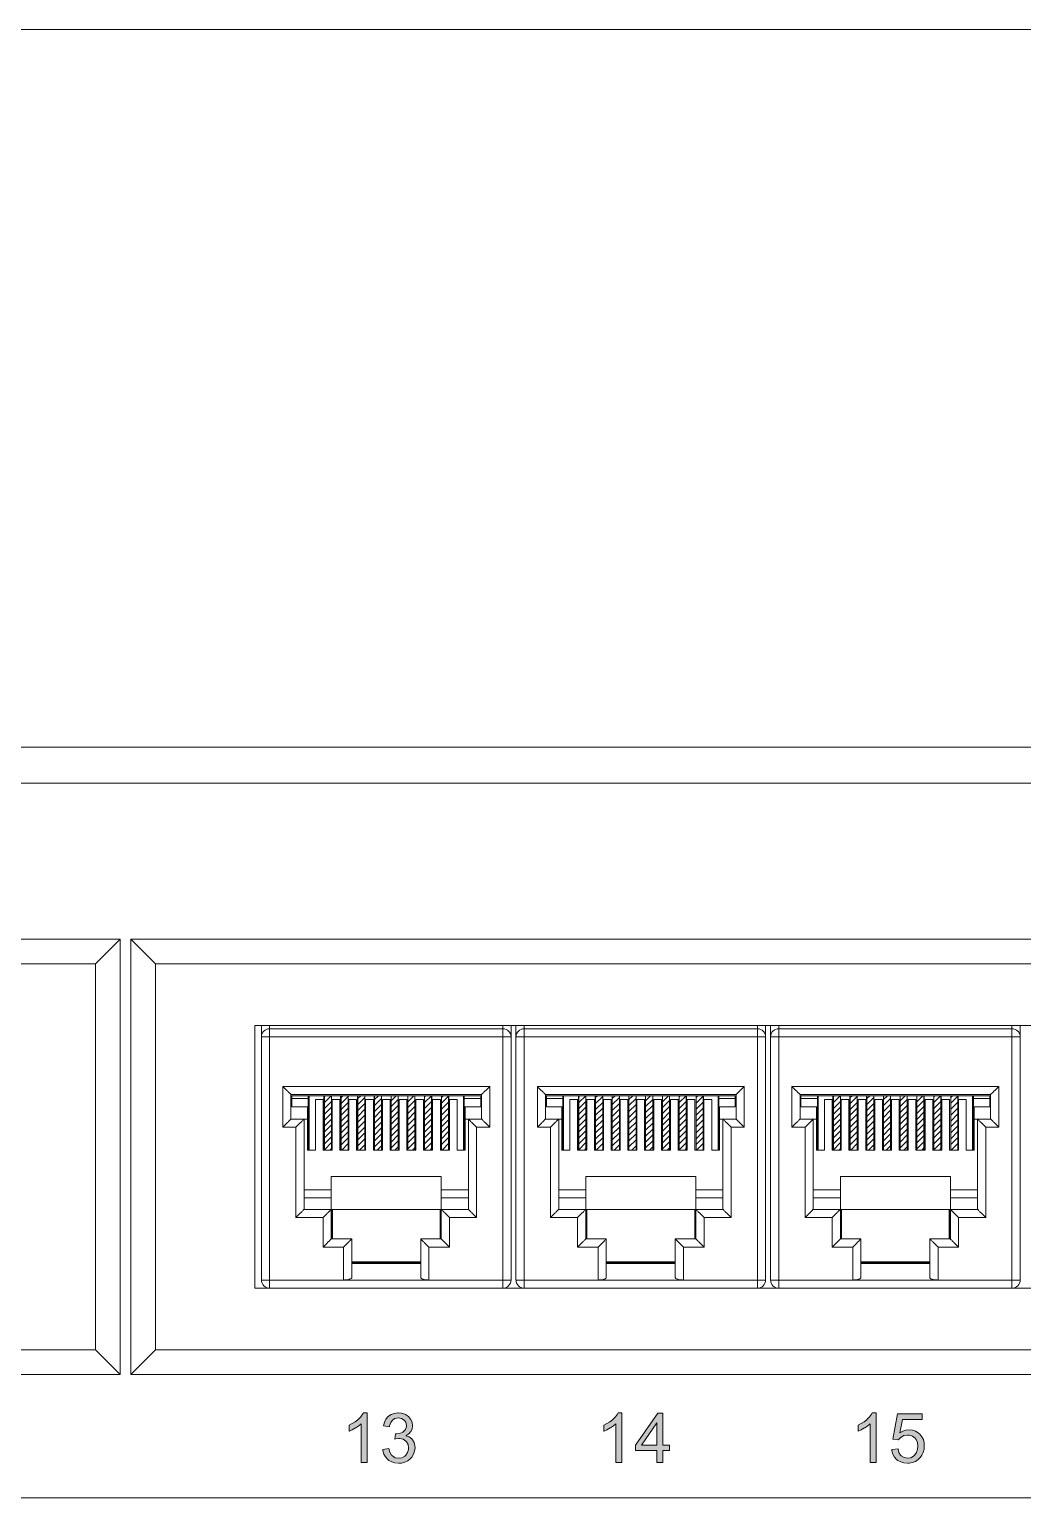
# Model space of a CAD drawing. Header units: metres. Extents: x -42301 to 31628, y -23013 to 30697.
# Drawn here: x -9477 to -8579, y 8387 to 9713 of the extents above; entities that cross this region are included whole.
import ezdxf

# ---------------------------------------------------------------- set-up
doc = ezdxf.new("R2010")
doc.units = ezdxf.units.M
doc.header["$LTSCALE"] = 0.01
doc.header["$MEASUREMENT"] = 0
doc.layers.get('0').update_dxf_attribs({"lineweight": 15})
doc.layers.add('1U - Gestion Cable', color=250, linetype='Continuous', lineweight=5)
doc.layers.add('1U - Patch Panel nº', color=250, linetype='Continuous', lineweight=5)
pattern_1 = [(45, (22632.9684, 105.91026), (-0.166441777, 0.166441777), [])]
pattern_2 = [(45, (22647.33239, 105.91026), (-0.166441777, 0.166441777), [])]
pattern_3 = [(45, (22661.69638, 105.91026), (-0.166441777, 0.166441777), [])]

# ---------------------------------------------------------------- blocks, each defined once
blk = doc.blocks.new('1U - Patch Panel 24P RJ45')
at = {"layer": '1U - Patch Panel nº', "lineweight": 5}
h = blk.add_hatch(dxfattribs=at)
h.set_pattern_fill('ANSI31', color=250, scale=0.074137, style=0)
h.set_pattern_definition(pattern_1)
h.paths.add_polyline_path([(23274.369, 717.034), (23274.055, 717.034), (23273.972, 717.026), (23273.972, 713.968), (23274.369, 713.968)])
h = blk.add_hatch(dxfattribs=at)
h.set_pattern_fill('ANSI31', color=250, scale=0.074137, style=0)
h.set_pattern_definition(pattern_1)
h.paths.add_polyline_path([(23275.312, 717.034), (23274.979, 717.034), (23274.915, 717.029), (23274.915, 713.968), (23275.312, 713.968)])
h.paths.add_polyline_path([(23276.251, 717.034), (23275.853, 717.034), (23275.853, 713.968), (23276.251, 713.968)])
h.paths.add_polyline_path([(23277.194, 717.034), (23276.796, 717.034), (23276.796, 713.968), (23277.194, 713.968)])
h.paths.add_polyline_path([(23278.132, 717.034), (23277.734, 717.034), (23277.734, 713.968), (23278.132, 713.968)])
h.paths.add_polyline_path([(23278.678, 713.968), (23279.077, 713.968), (23279.077, 717.034), (23278.678, 717.034)])
h.paths.add_polyline_path([(23279.626, 713.968), (23280.023, 713.968), (23280.023, 717.034), (23279.626, 717.034)])
h = blk.add_hatch(dxfattribs=at)
h.set_pattern_fill('ANSI31', color=250, scale=0.074137, style=0)
h.set_pattern_definition(pattern_1)
h.paths.add_polyline_path([(23280.584, 713.968), (23280.982, 713.968), (23280.982, 717.033), (23280.956, 717.034), (23280.584, 717.034)])
h = blk.add_hatch(dxfattribs=at)
h.set_pattern_fill('ANSI31', color=250, scale=0.074137, style=0)
h.set_pattern_definition(pattern_2)
h.paths.add_polyline_path([(23288.733, 717.034), (23288.419, 717.034), (23288.336, 717.026), (23288.336, 713.968), (23288.733, 713.968)])
h = blk.add_hatch(dxfattribs=at)
h.set_pattern_fill('ANSI31', color=250, scale=0.074137, style=0)
h.set_pattern_definition(pattern_2)
h.paths.add_polyline_path([(23289.676, 717.034), (23289.343, 717.034), (23289.279, 717.029), (23289.279, 713.968), (23289.676, 713.968)])
h.paths.add_polyline_path([(23290.615, 717.034), (23290.217, 717.034), (23290.217, 713.968), (23290.615, 713.968)])
h.paths.add_polyline_path([(23291.558, 717.034), (23291.16, 717.034), (23291.16, 713.968), (23291.558, 713.968)])
h.paths.add_polyline_path([(23292.496, 717.034), (23292.098, 717.034), (23292.098, 713.968), (23292.496, 713.968)])
h.paths.add_polyline_path([(23293.042, 713.968), (23293.441, 713.968), (23293.441, 717.034), (23293.042, 717.034)])
h.paths.add_polyline_path([(23293.99, 713.968), (23294.387, 713.968), (23294.387, 717.034), (23293.99, 717.034)])
h = blk.add_hatch(dxfattribs=at)
h.set_pattern_fill('ANSI31', color=250, scale=0.074137, style=0)
h.set_pattern_definition(pattern_2)
h.paths.add_polyline_path([(23294.948, 713.968), (23295.346, 713.968), (23295.346, 717.033), (23295.32, 717.034), (23294.948, 717.034)])
h = blk.add_hatch(dxfattribs=at)
h.set_pattern_fill('ANSI31', color=250, scale=0.074137, style=0)
h.set_pattern_definition(pattern_3)
h.paths.add_polyline_path([(23303.097, 717.034), (23302.783, 717.034), (23302.7, 717.026), (23302.7, 713.968), (23303.097, 713.968)])
h = blk.add_hatch(dxfattribs=at)
h.set_pattern_fill('ANSI31', color=250, scale=0.074137, style=0)
h.set_pattern_definition(pattern_3)
h.paths.add_polyline_path([(23304.04, 717.034), (23303.707, 717.034), (23303.643, 717.029), (23303.643, 713.968), (23304.04, 713.968)])
h.paths.add_polyline_path([(23304.979, 717.034), (23304.581, 717.034), (23304.581, 713.968), (23304.979, 713.968)])
h.paths.add_polyline_path([(23305.922, 717.034), (23305.524, 717.034), (23305.524, 713.968), (23305.922, 713.968)])
h.paths.add_polyline_path([(23306.86, 717.034), (23306.462, 717.034), (23306.462, 713.968), (23306.86, 713.968)])
h.paths.add_polyline_path([(23307.406, 713.968), (23307.805, 713.968), (23307.805, 717.034), (23307.406, 717.034)])
h.paths.add_polyline_path([(23308.354, 713.968), (23308.751, 713.968), (23308.751, 717.034), (23308.354, 717.034)])
h = blk.add_hatch(dxfattribs=at)
h.set_pattern_fill('ANSI31', color=250, scale=0.074137, style=0)
h.set_pattern_definition(pattern_3)
h.paths.add_polyline_path([(23309.312, 713.968), (23309.71, 713.968), (23309.71, 717.033), (23309.684, 717.034), (23309.312, 717.034)])
h = blk.add_hatch(color=250, dxfattribs=at)
h.paths.add_polyline_path([(23276.391, 699.138), (23276.173, 699.138), (23276.13, 699.065), (23276.02, 698.917), (23275.869, 698.766), (23275.854, 698.753), (23275.709, 698.638), (23275.545, 698.533), (23275.37, 698.44), (23275.37, 698.111), (23275.38, 698.116), (23275.545, 698.186), (23275.729, 698.287), (23275.741, 698.294), (23275.914, 698.407), (23276.05, 698.523), (23276.05, 696.346), (23276.391, 696.346)])
h.paths.add_polyline_path([(23278.716, 698.932), (23278.555, 699.042), (23278.51, 699.062), (23278.332, 699.12), (23278.136, 699.138), (23278.108, 699.138), (23277.913, 699.112), (23277.737, 699.052), (23277.586, 698.949), (23277.554, 698.922), (23277.438, 698.784), (23277.355, 698.615), (23277.303, 698.417), (23277.641, 698.357), (23277.651, 698.402), (23277.712, 698.593), (23277.812, 698.733), (23277.955, 698.824), (23278.143, 698.856), (23278.319, 698.829), (23278.472, 698.733), (23278.56, 698.608), (23278.598, 698.422), (23278.598, 698.379), (23278.548, 698.201), (23278.425, 698.073), (23278.397, 698.056), (23278.224, 697.983), (23278.033, 697.958), (23277.978, 697.963), (23277.94, 697.664), (23277.998, 697.677), (23278.181, 697.702), (23278.236, 697.699), (23278.42, 697.654), (23278.57, 697.549), (23278.605, 697.511), (23278.693, 697.35), (23278.723, 697.159), (23278.718, 697.077), (23278.668, 696.898), (23278.56, 696.748), (23278.502, 696.695), (23278.339, 696.61), (23278.151, 696.58), (23277.965, 696.612), (23277.81, 696.71), (23277.757, 696.763), (23277.669, 696.918), (23277.609, 697.127), (23277.267, 697.082), (23277.277, 696.999), (23277.33, 696.816), (23277.421, 696.655), (23277.544, 696.517), (23277.614, 696.459), (23277.772, 696.369), (23277.848, 696.346), (23278.464, 696.346), (23278.512, 696.359), (23278.676, 696.439), (23278.821, 696.552), (23278.909, 696.647), (23279.007, 696.803), (23279.065, 696.979), (23279.085, 697.167), (23279.08, 697.275), (23279.037, 697.461), (23278.949, 697.616), (23278.899, 697.674), (23278.751, 697.785), (23278.568, 697.852), (23278.731, 697.953), (23278.854, 698.088), (23278.919, 698.226), (23278.949, 698.415), (23278.924, 698.598), (23278.849, 698.774), (23278.839, 698.791)])
h = blk.add_hatch(color=250, dxfattribs=at)
h.paths.add_polyline_path([(23290.763, 699.138), (23290.542, 699.138), (23290.502, 699.065), (23290.391, 698.917), (23290.237, 698.762), (23290.078, 698.638), (23289.917, 698.533), (23289.739, 698.44), (23289.739, 698.111), (23289.751, 698.116), (23289.917, 698.186), (23290.1, 698.287), (23290.113, 698.294), (23290.286, 698.407), (23290.421, 698.523), (23290.421, 696.346), (23290.763, 696.346)])
h.paths.add_polyline_path([(23293.07, 699.128), (23292.791, 699.128), (23291.863, 697.808), (23291.863, 697.33), (23292.728, 698.578), (23292.728, 697.325), (23291.863, 697.325), (23291.863, 697.011), (23292.728, 697.011), (23292.728, 696.346), (23293.07, 696.346), (23293.07, 697.011), (23293.444, 697.011), (23293.444, 697.325), (23293.07, 697.325)])
h.paths.add_polyline_path([(23291.863, 697.325), (23291.86, 697.325), (23291.863, 697.33), (23291.863, 697.808), (23291.523, 697.325), (23291.523, 697.011), (23291.863, 697.011)])
h = blk.add_hatch(color=250, dxfattribs=at)
h.paths.add_polyline_path([(23305.108, 699.138), (23304.89, 699.138), (23304.849, 699.065), (23304.736, 698.917), (23304.586, 698.766), (23304.571, 698.753), (23304.425, 698.638), (23304.262, 698.533), (23304.086, 698.44), (23304.086, 698.111), (23304.099, 698.116), (23304.262, 698.186), (23304.445, 698.287), (23304.458, 698.294), (23304.631, 698.407), (23304.769, 698.523), (23304.769, 696.346), (23305.108, 696.346)])
h.paths.add_polyline_path([(23307.694, 699.09), (23306.313, 699.09), (23306.042, 697.662), (23306.363, 697.619), (23306.421, 697.694), (23306.572, 697.815), (23306.677, 697.86), (23306.868, 697.887), (23306.973, 697.882), (23307.151, 697.827), (23307.299, 697.719), (23307.37, 697.629), (23307.438, 697.461), (23307.463, 697.26), (23307.448, 697.089), (23307.39, 696.913), (23307.292, 696.765), (23307.219, 696.7), (23307.058, 696.61), (23306.873, 696.579), (23306.684, 696.615), (23306.526, 696.713), (23306.486, 696.753), (23306.393, 696.906), (23306.341, 697.104), (23305.982, 697.074), (23305.994, 696.996), (23306.044, 696.811), (23306.132, 696.65), (23306.258, 696.512), (23306.331, 696.454), (23306.491, 696.369), (23306.569, 696.346), (23307.182, 696.346), (23307.325, 696.401), (23307.475, 696.502), (23307.603, 696.637), (23307.679, 696.745), (23307.759, 696.911), (23307.807, 697.092), (23307.824, 697.29), (23307.814, 697.448), (23307.769, 697.631), (23307.689, 697.795), (23307.573, 697.938), (23307.485, 698.015), (23307.327, 698.113), (23307.151, 698.171), (23306.961, 698.191), (23306.785, 698.171), (23306.607, 698.113), (23306.436, 698.015), (23306.584, 698.764), (23307.694, 698.764)])
at = {"color": 250, "linetype": 'Continuous', "lineweight": 5}
for p, q in [((23468.04, 734.668), (23057.508, 734.668)), ((23262.45, 725.864), (23162.272, 725.864)), ((23262.45, 725.864), (23261.059, 724.474)), ((23262.45, 701.306), (23262.45, 725.864)), ((23363.229, 725.864), (23263.052, 725.864)), ((23263.052, 725.864), (23263.052, 701.306)), ((23263.052, 725.864), (23264.442, 724.474)), ((23261.059, 724.474), (23163.662, 724.474)), ((23261.059, 702.696), (23261.059, 724.474)), ((23361.839, 724.474), (23264.442, 724.474)), ((23264.442, 724.474), (23264.442, 702.696)), ((23356.233, 720.999), (23270.049, 720.999)), ((23270.049, 720.999), (23270.049, 706.171)), ((23270.419, 706.635), (23270.419, 720.999)), ((23270.883, 706.171), (23270.883, 720.999)), ((23270.883, 720.813), (23284.042, 720.813)), ((23284.042, 706.171), (23284.042, 720.999)), ((23284.505, 706.635), (23284.505, 720.999)), ((23284.783, 706.635), (23284.783, 720.999)), ((23285.247, 706.171), (23285.247, 720.999)), ((23285.247, 720.813), (23298.406, 720.813)), ((23298.406, 706.171), (23298.406, 720.999)), ((23298.869, 706.635), (23298.869, 720.999)), ((23299.147, 706.635), (23299.147, 720.999)), ((23299.611, 706.171), (23299.611, 720.999)), ((23299.611, 720.813), (23312.77, 720.813)), ((23312.77, 706.171), (23312.77, 720.999)), ((23313.233, 706.635), (23313.233, 720.999)), ((23270.419, 720.35), (23284.505, 720.35)), ((23284.783, 720.35), (23298.869, 720.35)), ((23299.147, 720.35), (23313.233, 720.35)), ((23271.624, 717.558), (23283.301, 717.558)), ((23271.624, 715.253), (23271.624, 717.558)), ((23283.301, 717.558), (23283.301, 715.253)), ((23285.988, 717.558), (23297.665, 717.558)), ((23285.988, 715.253), (23285.988, 717.558)), ((23297.665, 717.558), (23297.665, 715.253)), ((23300.352, 717.558), (23312.029, 717.558)), ((23300.352, 715.253), (23300.352, 717.558)), ((23312.029, 717.558), (23312.029, 715.253)), ((23272.087, 717.095), (23282.837, 717.095)), ((23272.087, 717.095), (23272.087, 717.094)), ((23272.087, 715.716), (23272.087, 717.094)), ((23272.087, 717.034), (23282.837, 717.034)), ((23272.087, 716.82), (23272.134, 716.82)), ((23272.134, 716.41), (23272.134, 717.034)), ((23273.06, 716.874), (23272.134, 716.874)), ((23273.06, 713.968), (23273.06, 717.034)), ((23273.107, 717.034), (23273.107, 713.968)), ((23273.463, 713.968), (23273.463, 716.822)), ((23273.463, 716.822), (23273.899, 716.822)), ((23273.899, 716.818), (23273.463, 716.818)), ((23273.899, 713.968), (23273.899, 716.822)), ((23273.939, 717.034), (23273.939, 713.968)), ((23274.055, 717.034), (23273.972, 717.026)), ((23273.972, 717.034), (23273.972, 713.968)), ((23274.369, 717.034), (23274.369, 713.968)), ((23274.409, 716.822), (23274.844, 716.822)), ((23274.409, 713.968), (23274.409, 716.822)), ((23274.844, 716.818), (23274.409, 716.818)), ((23274.844, 713.968), (23274.844, 716.822)), ((23274.887, 717.034), (23274.887, 713.968)), ((23274.979, 717.034), (23274.915, 717.029)), ((23274.915, 717.034), (23274.915, 713.968)), ((23275.312, 717.034), (23275.312, 713.968)), ((23275.354, 713.968), (23275.354, 716.822)), ((23275.354, 716.822), (23275.79, 716.822)), ((23275.79, 716.818), (23275.354, 716.818)), ((23275.79, 713.968), (23275.79, 716.822)), ((23275.838, 717.034), (23275.838, 713.968)), ((23275.853, 717.034), (23275.853, 713.968)), ((23276.251, 717.034), (23276.251, 713.968)), ((23276.299, 713.968), (23276.299, 716.822)), ((23276.299, 716.822), (23276.735, 716.822)), ((23276.735, 716.818), (23276.299, 716.818)), ((23276.735, 713.968), (23276.735, 716.822)), ((23276.785, 717.034), (23276.785, 713.968)), ((23276.796, 717.034), (23276.796, 713.968)), ((23277.194, 717.034), (23277.194, 713.968)), ((23277.244, 713.968), (23277.244, 716.822)), ((23277.244, 716.822), (23277.68, 716.822)), ((23277.68, 716.818), (23277.244, 716.818)), ((23277.68, 713.968), (23277.68, 716.822)), ((23277.734, 717.034), (23277.734, 713.968)), ((23278.132, 717.034), (23278.132, 713.968)), ((23278.136, 717.034), (23278.136, 713.968)), ((23278.19, 713.968), (23278.19, 716.822)), ((23278.19, 716.822), (23278.625, 716.822)), ((23278.625, 716.818), (23278.19, 716.818)), ((23278.625, 713.968), (23278.625, 716.822)), ((23278.678, 717.034), (23278.678, 713.968)), ((23279.077, 717.034), (23279.077, 713.968)), ((23279.082, 717.034), (23279.082, 713.968)), ((23279.135, 713.968), (23279.135, 716.822)), ((23279.135, 716.822), (23279.571, 716.822)), ((23279.571, 716.818), (23279.135, 716.818)), ((23279.571, 713.968), (23279.571, 716.822)), ((23279.626, 717.034), (23279.626, 713.968)), ((23280.023, 717.034), (23280.023, 713.968)), ((23280.043, 717.034), (23280.043, 713.968)), ((23280.08, 716.822), (23280.516, 716.822)), ((23280.08, 713.968), (23280.08, 716.822)), ((23280.516, 716.818), (23280.08, 716.818)), ((23280.516, 713.968), (23280.516, 716.822)), ((23280.584, 717.034), (23280.584, 713.968)), ((23280.982, 717.033), (23280.956, 717.034)), ((23280.982, 717.036), (23280.982, 717.033)), ((23280.982, 717.034), (23280.982, 713.968)), ((23281.003, 717.034), (23281.003, 713.968)), ((23281.025, 716.822), (23281.461, 716.822)), ((23281.025, 713.968), (23281.025, 716.822)), ((23281.461, 716.818), (23281.025, 716.818)), ((23281.461, 713.968), (23281.461, 716.822)), ((23281.818, 713.968), (23281.818, 717.034)), ((23281.864, 713.968), (23281.864, 717.034)), ((23281.864, 716.874), (23282.791, 716.874)), ((23282.791, 716.41), (23282.791, 717.034)), ((23282.837, 716.82), (23282.791, 716.82)), ((23282.837, 717.095), (23282.837, 717.094)), ((23282.837, 717.094), (23282.837, 715.716)), ((23286.451, 717.095), (23297.201, 717.095)), ((23286.451, 717.095), (23286.451, 717.094)), ((23286.451, 715.716), (23286.451, 717.094)), ((23286.451, 717.034), (23297.201, 717.034)), ((23286.451, 716.82), (23286.498, 716.82)), ((23286.498, 716.41), (23286.498, 717.034)), ((23287.424, 716.874), (23286.498, 716.874)), ((23287.424, 713.968), (23287.424, 717.034)), ((23287.471, 717.034), (23287.471, 713.968)), ((23287.827, 716.822), (23288.263, 716.822)), ((23287.827, 713.968), (23287.827, 716.822)), ((23288.263, 716.818), (23287.827, 716.818)), ((23288.263, 713.968), (23288.263, 716.822)), ((23288.303, 717.034), (23288.303, 713.968)), ((23288.419, 717.034), (23288.336, 717.026)), ((23288.336, 717.034), (23288.336, 713.968)), ((23288.733, 717.034), (23288.733, 713.968)), ((23288.773, 716.822), (23289.208, 716.822)), ((23288.773, 713.968), (23288.773, 716.822)), ((23289.208, 716.818), (23288.773, 716.818)), ((23289.208, 713.968), (23289.208, 716.822)), ((23289.251, 717.034), (23289.251, 713.968)), ((23289.343, 717.034), (23289.279, 717.029)), ((23289.279, 717.034), (23289.279, 713.968)), ((23289.676, 717.034), (23289.676, 713.968)), ((23289.718, 716.822), (23290.154, 716.822)), ((23289.718, 713.968), (23289.718, 716.822)), ((23290.154, 716.818), (23289.718, 716.818)), ((23290.154, 713.968), (23290.154, 716.822)), ((23290.202, 717.034), (23290.202, 713.968)), ((23290.217, 717.034), (23290.217, 713.968)), ((23290.615, 717.034), (23290.615, 713.968)), ((23290.663, 716.822), (23291.099, 716.822)), ((23290.663, 713.968), (23290.663, 716.822)), ((23291.099, 716.818), (23290.663, 716.818)), ((23291.099, 713.968), (23291.099, 716.822)), ((23291.149, 717.034), (23291.149, 713.968)), ((23291.16, 717.034), (23291.16, 713.968)), ((23291.558, 717.034), (23291.558, 713.968)), ((23291.608, 716.822), (23292.044, 716.822)), ((23291.608, 713.968), (23291.608, 716.822)), ((23292.044, 716.818), (23291.608, 716.818)), ((23292.044, 713.968), (23292.044, 716.822)), ((23292.098, 717.034), (23292.098, 713.968)), ((23292.496, 717.034), (23292.496, 713.968)), ((23292.5, 717.034), (23292.5, 713.968)), ((23292.554, 716.822), (23292.989, 716.822)), ((23292.554, 713.968), (23292.554, 716.822)), ((23292.989, 716.818), (23292.554, 716.818)), ((23292.989, 713.968), (23292.989, 716.822)), ((23293.042, 717.034), (23293.042, 713.968)), ((23293.441, 717.034), (23293.441, 713.968)), ((23293.446, 717.034), (23293.446, 713.968)), ((23293.499, 716.822), (23293.935, 716.822)), ((23293.499, 713.968), (23293.499, 716.822)), ((23293.935, 716.818), (23293.499, 716.818)), ((23293.935, 713.968), (23293.935, 716.822)), ((23293.99, 717.034), (23293.99, 713.968)), ((23294.387, 717.034), (23294.387, 713.968)), ((23294.407, 717.034), (23294.407, 713.968)), ((23294.444, 716.822), (23294.88, 716.822)), ((23294.444, 713.968), (23294.444, 716.822)), ((23294.88, 716.818), (23294.444, 716.818)), ((23294.88, 713.968), (23294.88, 716.822)), ((23294.948, 717.034), (23294.948, 713.968)), ((23295.346, 717.033), (23295.32, 717.034)), ((23295.346, 717.036), (23295.346, 717.033)), ((23295.346, 717.034), (23295.346, 713.968)), ((23295.367, 717.034), (23295.367, 713.968)), ((23295.389, 716.822), (23295.825, 716.822)), ((23295.389, 713.968), (23295.389, 716.822)), ((23295.825, 716.818), (23295.389, 716.818)), ((23295.825, 713.968), (23295.825, 716.822)), ((23296.182, 713.968), (23296.182, 717.034)), ((23296.228, 713.968), (23296.228, 717.034)), ((23296.228, 716.874), (23297.155, 716.874)), ((23297.155, 716.41), (23297.155, 717.034)), ((23297.201, 716.82), (23297.155, 716.82)), ((23297.201, 717.095), (23297.201, 717.094)), ((23297.201, 717.094), (23297.201, 715.716)), ((23300.815, 717.095), (23311.565, 717.095)), ((23300.815, 717.095), (23300.815, 717.094)), ((23300.815, 715.716), (23300.815, 717.094)), ((23300.815, 717.034), (23311.565, 717.034)), ((23300.815, 716.82), (23300.862, 716.82)), ((23300.862, 716.41), (23300.862, 717.034)), ((23301.788, 716.874), (23300.862, 716.874)), ((23301.788, 713.968), (23301.788, 717.034)), ((23301.835, 717.034), (23301.835, 713.968)), ((23302.191, 716.822), (23302.627, 716.822)), ((23302.191, 713.968), (23302.191, 716.822)), ((23302.627, 716.818), (23302.191, 716.818)), ((23302.627, 713.968), (23302.627, 716.822)), ((23302.667, 717.034), (23302.667, 713.968)), ((23302.783, 717.034), (23302.7, 717.026)), ((23302.7, 717.034), (23302.7, 713.968)), ((23303.097, 717.034), (23303.097, 713.968)), ((23303.137, 716.822), (23303.572, 716.822)), ((23303.137, 713.968), (23303.137, 716.822)), ((23303.572, 716.818), (23303.137, 716.818)), ((23303.572, 713.968), (23303.572, 716.822)), ((23303.615, 717.034), (23303.615, 713.968)), ((23303.707, 717.034), (23303.643, 717.029)), ((23303.643, 717.034), (23303.643, 713.968)), ((23304.04, 717.034), (23304.04, 713.968)), ((23304.082, 716.822), (23304.518, 716.822)), ((23304.082, 713.968), (23304.082, 716.822)), ((23304.518, 716.818), (23304.082, 716.818)), ((23304.518, 713.968), (23304.518, 716.822)), ((23304.566, 717.034), (23304.566, 713.968)), ((23304.581, 717.034), (23304.581, 713.968)), ((23304.979, 717.034), (23304.979, 713.968)), ((23305.027, 716.822), (23305.463, 716.822)), ((23305.027, 713.968), (23305.027, 716.822)), ((23305.463, 716.818), (23305.027, 716.818)), ((23305.463, 713.968), (23305.463, 716.822)), ((23305.513, 717.034), (23305.513, 713.968)), ((23305.524, 717.034), (23305.524, 713.968)), ((23305.922, 717.034), (23305.922, 713.968)), ((23305.972, 716.822), (23306.408, 716.822)), ((23305.972, 713.968), (23305.972, 716.822)), ((23306.408, 716.818), (23305.972, 716.818)), ((23306.408, 713.968), (23306.408, 716.822)), ((23306.462, 717.034), (23306.462, 713.968)), ((23306.86, 717.034), (23306.86, 713.968)), ((23306.864, 717.034), (23306.864, 713.968)), ((23306.918, 716.822), (23307.353, 716.822)), ((23306.918, 713.968), (23306.918, 716.822)), ((23307.353, 716.818), (23306.918, 716.818)), ((23307.353, 713.968), (23307.353, 716.822)), ((23307.406, 717.034), (23307.406, 713.968)), ((23307.805, 717.034), (23307.805, 713.968)), ((23307.81, 717.034), (23307.81, 713.968)), ((23307.863, 716.822), (23308.298, 716.822)), ((23307.863, 713.968), (23307.863, 716.822)), ((23308.298, 716.818), (23307.863, 716.818)), ((23308.298, 713.968), (23308.298, 716.822)), ((23308.354, 717.034), (23308.354, 713.968)), ((23308.751, 717.034), (23308.751, 713.968)), ((23308.771, 717.034), (23308.771, 713.968)), ((23308.808, 716.822), (23309.244, 716.822)), ((23308.808, 713.968), (23308.808, 716.822)), ((23309.244, 716.818), (23308.808, 716.818)), ((23309.244, 713.968), (23309.244, 716.822)), ((23309.312, 717.034), (23309.312, 713.968)), ((23309.71, 717.033), (23309.684, 717.034)), ((23309.71, 717.036), (23309.71, 717.033)), ((23309.71, 717.034), (23309.71, 713.968)), ((23309.731, 717.034), (23309.731, 713.968)), ((23309.753, 716.822), (23310.189, 716.822)), ((23309.753, 713.968), (23309.753, 716.822)), ((23310.189, 716.818), (23309.753, 716.818)), ((23310.189, 713.968), (23310.189, 716.822)), ((23310.546, 713.968), (23310.546, 717.034)), ((23310.592, 713.968), (23310.592, 717.034)), ((23310.592, 716.874), (23311.519, 716.874)), ((23311.519, 716.41), (23311.519, 717.034)), ((23311.565, 716.82), (23311.519, 716.82)), ((23311.565, 717.095), (23311.565, 717.094)), ((23311.565, 717.094), (23311.565, 715.716)), ((23272.087, 715.716), (23273.014, 715.716)), ((23273.06, 716.41), (23272.134, 716.41)), ((23272.829, 710.619), (23272.829, 715.716)), ((23273.014, 716.41), (23273.014, 713.968)), ((23282.791, 716.41), (23281.864, 716.41)), ((23281.91, 716.41), (23281.91, 713.968)), ((23282.837, 715.716), (23281.91, 715.716)), ((23282.096, 715.716), (23282.096, 710.619)), ((23286.451, 715.716), (23287.378, 715.716)), ((23287.424, 716.41), (23286.498, 716.41)), ((23287.193, 710.619), (23287.193, 715.716)), ((23287.378, 716.41), (23287.378, 713.968)), ((23297.155, 716.41), (23296.228, 716.41)), ((23296.274, 716.41), (23296.274, 713.968)), ((23297.201, 715.716), (23296.274, 715.716)), ((23296.46, 715.716), (23296.46, 710.619)), ((23300.815, 715.716), (23301.742, 715.716)), ((23301.788, 716.41), (23300.862, 716.41)), ((23301.557, 710.619), (23301.557, 715.716)), ((23301.742, 716.41), (23301.742, 713.968)), ((23311.519, 716.41), (23310.592, 716.41)), ((23310.638, 716.41), (23310.638, 713.968)), ((23311.565, 715.716), (23310.638, 715.716)), ((23310.824, 715.716), (23310.824, 710.619)), ((23272.365, 715.253), (23271.624, 715.253)), ((23272.365, 710.156), (23272.365, 715.253)), ((23283.301, 715.253), (23282.559, 715.253)), ((23282.559, 715.253), (23282.559, 710.156)), ((23286.729, 715.253), (23285.988, 715.253)), ((23286.729, 710.156), (23286.729, 715.253)), ((23297.665, 715.253), (23296.923, 715.253)), ((23296.923, 715.253), (23296.923, 710.156)), ((23301.093, 715.253), (23300.352, 715.253)), ((23301.093, 710.156), (23301.093, 715.253)), ((23312.029, 715.253), (23311.287, 715.253)), ((23311.287, 715.253), (23311.287, 710.156)), ((23273.463, 713.968), (23273.014, 713.968)), ((23274.409, 713.968), (23273.899, 713.968)), ((23275.354, 713.968), (23274.844, 713.968)), ((23276.299, 713.968), (23275.79, 713.968)), ((23277.244, 713.968), (23276.735, 713.968)), ((23278.19, 713.968), (23277.68, 713.968)), ((23279.135, 713.968), (23278.625, 713.968)), ((23280.08, 713.968), (23279.571, 713.968)), ((23281.025, 713.968), (23280.516, 713.968)), ((23281.91, 713.968), (23281.461, 713.968)), ((23287.827, 713.968), (23287.378, 713.968)), ((23288.773, 713.968), (23288.263, 713.968)), ((23289.718, 713.968), (23289.208, 713.968)), ((23290.663, 713.968), (23290.154, 713.968)), ((23291.608, 713.968), (23291.099, 713.968)), ((23292.554, 713.968), (23292.044, 713.968)), ((23293.499, 713.968), (23292.989, 713.968)), ((23294.444, 713.968), (23293.935, 713.968)), ((23295.389, 713.968), (23294.88, 713.968)), ((23296.274, 713.968), (23295.825, 713.968)), ((23302.191, 713.968), (23301.742, 713.968)), ((23303.137, 713.968), (23302.627, 713.968)), ((23304.082, 713.968), (23303.572, 713.968)), ((23305.027, 713.968), (23304.518, 713.968)), ((23305.972, 713.968), (23305.463, 713.968)), ((23306.918, 713.968), (23306.408, 713.968)), ((23307.863, 713.968), (23307.353, 713.968)), ((23308.808, 713.968), (23308.298, 713.968)), ((23309.753, 713.968), (23309.244, 713.968)), ((23310.638, 713.968), (23310.189, 713.968)), ((23280.567, 712.473), (23274.358, 712.473)), ((23274.358, 708.951), (23274.358, 712.473)), ((23280.567, 708.951), (23280.567, 712.473)), ((23294.931, 712.473), (23288.722, 712.473)), ((23288.722, 708.951), (23288.722, 712.473)), ((23294.931, 708.951), (23294.931, 712.473)), ((23309.295, 712.473), (23303.086, 712.473)), ((23303.086, 708.951), (23303.086, 712.473)), ((23309.295, 708.951), (23309.295, 712.473)), ((23274.358, 711.731), (23272.829, 711.731)), ((23282.096, 711.731), (23280.567, 711.731)), ((23288.722, 711.731), (23287.193, 711.731)), ((23296.46, 711.731), (23294.931, 711.731)), ((23303.086, 711.731), (23301.557, 711.731)), ((23310.824, 711.731), (23309.295, 711.731)), ((23274.358, 711.268), (23272.829, 711.268)), ((23282.096, 711.268), (23280.567, 711.268)), ((23288.722, 711.268), (23287.193, 711.268)), ((23296.46, 711.268), (23294.931, 711.268)), ((23303.086, 711.268), (23301.557, 711.268)), ((23310.824, 711.268), (23309.295, 711.268)), ((23273.894, 710.156), (23272.365, 710.156)), ((23282.096, 710.619), (23272.829, 710.619)), ((23273.894, 708.488), (23273.894, 710.156)), ((23274.376, 710.619), (23274.376, 708.951)), ((23274.422, 710.619), (23274.422, 708.951)), ((23280.502, 708.951), (23280.502, 710.619)), ((23280.548, 708.951), (23280.548, 710.619)), ((23282.559, 710.156), (23281.03, 710.156)), ((23281.03, 710.156), (23281.03, 708.488)), ((23288.258, 710.156), (23286.729, 710.156)), ((23296.46, 710.619), (23287.193, 710.619)), ((23288.258, 708.488), (23288.258, 710.156)), ((23288.74, 710.619), (23288.74, 708.951)), ((23288.786, 710.619), (23288.786, 708.951)), ((23294.866, 708.951), (23294.866, 710.619)), ((23294.912, 708.951), (23294.912, 710.619)), ((23296.923, 710.156), (23295.394, 710.156)), ((23295.394, 710.156), (23295.394, 708.488)), ((23302.622, 710.156), (23301.093, 710.156)), ((23310.824, 710.619), (23301.557, 710.619)), ((23302.622, 708.488), (23302.622, 710.156)), ((23303.104, 710.619), (23303.104, 708.951)), ((23303.15, 710.619), (23303.15, 708.951)), ((23309.23, 708.951), (23309.23, 710.619)), ((23309.276, 708.951), (23309.276, 710.619)), ((23311.287, 710.156), (23309.758, 710.156)), ((23309.758, 710.156), (23309.758, 708.488)), ((23275.053, 708.488), (23273.894, 708.488)), ((23275.516, 708.951), (23274.358, 708.951)), ((23275.053, 708.488), (23275.053, 706.635)), ((23275.516, 708.951), (23275.516, 706.771)), ((23280.567, 708.951), (23279.408, 708.951)), ((23279.408, 706.771), (23279.408, 708.951)), ((23281.03, 708.488), (23279.872, 708.488)), ((23279.872, 706.635), (23279.872, 708.488)), ((23289.417, 708.488), (23288.258, 708.488)), ((23289.88, 708.951), (23288.722, 708.951)), ((23289.417, 708.488), (23289.417, 706.635)), ((23289.88, 708.951), (23289.88, 706.771)), ((23294.931, 708.951), (23293.772, 708.951)), ((23293.772, 706.771), (23293.772, 708.951)), ((23295.394, 708.488), (23294.236, 708.488)), ((23294.236, 706.635), (23294.236, 708.488)), ((23303.781, 708.488), (23302.622, 708.488)), ((23304.244, 708.951), (23303.086, 708.951)), ((23303.781, 708.488), (23303.781, 706.635)), ((23304.244, 708.951), (23304.244, 706.771)), ((23309.295, 708.951), (23308.136, 708.951)), ((23308.136, 706.771), (23308.136, 708.951)), ((23309.758, 708.488), (23308.6, 708.488)), ((23308.6, 706.635), (23308.6, 708.488)), ((23275.516, 707.654), (23279.408, 707.654)), ((23275.516, 707.608), (23279.408, 707.608)), ((23275.516, 707.561), (23279.408, 707.561)), ((23289.88, 707.654), (23293.772, 707.654)), ((23289.88, 707.608), (23293.772, 707.608)), ((23289.88, 707.561), (23293.772, 707.561)), ((23304.244, 707.654), (23308.136, 707.654)), ((23304.244, 707.608), (23308.136, 707.608)), ((23304.244, 707.561), (23308.136, 707.561)), ((23270.419, 706.635), (23284.505, 706.635)), ((23284.783, 706.635), (23298.869, 706.635)), ((23299.147, 706.635), (23313.233, 706.635)), ((23270.049, 706.171), (23356.233, 706.171)), ((23163.662, 702.696), (23261.059, 702.696)), ((23262.45, 701.306), (23261.059, 702.696)), ((23263.052, 701.306), (23264.442, 702.696)), ((23264.442, 702.696), (23361.839, 702.696)), ((23162.272, 701.306), (23262.45, 701.306)), ((23263.052, 701.306), (23363.229, 701.306)), ((23463.87, 694.356), (23061.678, 694.356))]:
    blk.add_line(p, q, dxfattribs=at)
for centre, start, end in [((23270.883, 720.35), 90, 180), ((23284.042, 720.35), 0, 90), ((23285.247, 720.35), 90, 180), ((23298.406, 720.35), 0, 90), ((23299.611, 720.35), 90, 180), ((23312.77, 720.35), 0, 90), ((23270.883, 706.635), 180, 270), ((23284.042, 706.635), 270, 0), ((23285.247, 706.635), 180, 270), ((23298.406, 706.635), 270, 0), ((23299.611, 706.635), 180, 270), ((23312.77, 706.635), 270, 0)]:
    blk.add_arc(centre, 0.463, start, end, dxfattribs=at)
for points, start_tangent, end_tangent in [([(23272.087, 717.095), (23272.071, 717.111), (23272.032, 717.149), (23271.98, 717.202), (23271.917, 717.265), (23271.847, 717.334), (23271.774, 717.408), (23271.698, 717.483), (23271.624, 717.558)], (-0.707107, 0.707107), (-0.707107, 0.707107)), ([(23282.837, 717.095), (23282.854, 717.111), (23282.892, 717.149), (23282.945, 717.202), (23283.008, 717.265), (23283.077, 717.334), (23283.151, 717.408), (23283.226, 717.483), (23283.301, 717.558)], (0.707107, 0.707107), (0.707107, 0.707107)), ([(23286.451, 717.095), (23286.435, 717.111), (23286.396, 717.149), (23286.344, 717.202), (23286.281, 717.265), (23286.211, 717.334), (23286.138, 717.408), (23286.062, 717.483), (23285.988, 717.558)], (-0.707107, 0.707107), (-0.707107, 0.707107)), ([(23297.201, 717.095), (23297.218, 717.111), (23297.256, 717.149), (23297.309, 717.202), (23297.372, 717.265), (23297.441, 717.334), (23297.515, 717.408), (23297.59, 717.483), (23297.665, 717.558)], (0.707107, 0.707107), (0.707107, 0.707107)), ([(23300.815, 717.095), (23300.799, 717.111), (23300.76, 717.149), (23300.708, 717.202), (23300.645, 717.265), (23300.575, 717.334), (23300.502, 717.408), (23300.426, 717.483), (23300.352, 717.558)], (-0.707107, 0.707107), (-0.707107, 0.707107)), ([(23311.565, 717.095), (23311.582, 717.111), (23311.62, 717.149), (23311.673, 717.202), (23311.736, 717.265), (23311.805, 717.334), (23311.879, 717.408), (23311.954, 717.483), (23312.029, 717.558)], (0.707107, 0.707107), (0.707107, 0.707107)), ([(23271.624, 715.253), (23271.699, 715.328), (23271.776, 715.405), (23271.85, 715.479), (23271.92, 715.549), (23271.983, 715.612), (23272.036, 715.665), (23272.073, 715.702), (23272.087, 715.716)], (0.707107, 0.707107), (0.707107, 0.707107)), ([(23272.365, 715.253), (23272.441, 715.328), (23272.517, 715.405), (23272.591, 715.479), (23272.662, 715.549), (23272.725, 715.612), (23272.777, 715.665), (23272.814, 715.702), (23272.829, 715.716)], (0.707107, 0.707107), (0.707107, 0.707107)), ([(23282.559, 715.253), (23282.484, 715.328), (23282.408, 715.405), (23282.333, 715.479), (23282.263, 715.549), (23282.2, 715.612), (23282.147, 715.665), (23282.11, 715.702), (23282.096, 715.716)], (-0.707107, 0.707107), (-0.707107, 0.707107)), ([(23283.301, 715.253), (23283.225, 715.328), (23283.149, 715.405), (23283.074, 715.479), (23283.004, 715.549), (23282.941, 715.612), (23282.889, 715.665), (23282.851, 715.702), (23282.837, 715.716)], (-0.707107, 0.707107), (-0.707107, 0.707107)), ([(23285.988, 715.253), (23286.063, 715.328), (23286.14, 715.405), (23286.214, 715.479), (23286.284, 715.549), (23286.347, 715.612), (23286.4, 715.665), (23286.437, 715.702), (23286.451, 715.716)], (0.707107, 0.707107), (0.707107, 0.707107)), ([(23286.729, 715.253), (23286.805, 715.328), (23286.881, 715.405), (23286.955, 715.479), (23287.026, 715.549), (23287.089, 715.612), (23287.141, 715.665), (23287.178, 715.702), (23287.193, 715.716)], (0.707107, 0.707107), (0.707107, 0.707107)), ([(23296.923, 715.253), (23296.848, 715.328), (23296.772, 715.405), (23296.697, 715.479), (23296.627, 715.549), (23296.564, 715.612), (23296.511, 715.665), (23296.474, 715.702), (23296.46, 715.716)], (-0.707107, 0.707107), (-0.707107, 0.707107)), ([(23297.665, 715.253), (23297.589, 715.328), (23297.513, 715.405), (23297.438, 715.479), (23297.368, 715.549), (23297.305, 715.612), (23297.253, 715.665), (23297.215, 715.702), (23297.201, 715.716)], (-0.707107, 0.707107), (-0.707107, 0.707107)), ([(23300.352, 715.253), (23300.427, 715.328), (23300.504, 715.405), (23300.578, 715.479), (23300.648, 715.549), (23300.711, 715.612), (23300.764, 715.665), (23300.801, 715.702), (23300.815, 715.716)], (0.707107, 0.707107), (0.707107, 0.707107)), ([(23301.093, 715.253), (23301.169, 715.328), (23301.245, 715.405), (23301.319, 715.479), (23301.39, 715.549), (23301.453, 715.612), (23301.505, 715.665), (23301.542, 715.702), (23301.557, 715.716)], (0.707107, 0.707107), (0.707107, 0.707107)), ([(23311.287, 715.253), (23311.212, 715.328), (23311.136, 715.405), (23311.061, 715.479), (23310.991, 715.549), (23310.928, 715.612), (23310.875, 715.665), (23310.838, 715.702), (23310.824, 715.716)], (-0.707107, 0.707107), (-0.707107, 0.707107)), ([(23312.029, 715.253), (23311.953, 715.328), (23311.877, 715.405), (23311.802, 715.479), (23311.732, 715.549), (23311.669, 715.612), (23311.617, 715.665), (23311.579, 715.702), (23311.565, 715.716)], (-0.707107, 0.707107), (-0.707107, 0.707107)), ([(23272.365, 710.156), (23272.441, 710.231), (23272.517, 710.308), (23272.591, 710.382), (23272.662, 710.452), (23272.725, 710.515), (23272.777, 710.568), (23272.814, 710.605), (23272.829, 710.619)], (0.707107, 0.707107), (0.707107, 0.707107)), ([(23273.894, 710.156), (23273.97, 710.231), (23274.046, 710.308), (23274.12, 710.382), (23274.191, 710.452), (23274.254, 710.515), (23274.306, 710.568), (23274.343, 710.605), (23274.358, 710.619)], (0.707107, 0.707107), (0.707107, 0.707107)), ([(23281.03, 710.156), (23280.955, 710.231), (23280.879, 710.308), (23280.804, 710.382), (23280.734, 710.452), (23280.671, 710.515), (23280.618, 710.568), (23280.581, 710.605), (23280.567, 710.619)], (-0.707107, 0.707107), (-0.707107, 0.707107)), ([(23282.559, 710.156), (23282.484, 710.231), (23282.408, 710.308), (23282.333, 710.382), (23282.263, 710.452), (23282.2, 710.515), (23282.147, 710.568), (23282.11, 710.605), (23282.096, 710.619)], (-0.707107, 0.707107), (-0.707107, 0.707107)), ([(23286.729, 710.156), (23286.805, 710.231), (23286.881, 710.308), (23286.955, 710.382), (23287.026, 710.452), (23287.089, 710.515), (23287.141, 710.568), (23287.178, 710.605), (23287.193, 710.619)], (0.707107, 0.707107), (0.707107, 0.707107)), ([(23288.258, 710.156), (23288.334, 710.231), (23288.41, 710.308), (23288.484, 710.382), (23288.555, 710.452), (23288.618, 710.515), (23288.67, 710.568), (23288.707, 710.605), (23288.722, 710.619)], (0.707107, 0.707107), (0.707107, 0.707107)), ([(23295.394, 710.156), (23295.319, 710.231), (23295.243, 710.308), (23295.168, 710.382), (23295.098, 710.452), (23295.035, 710.515), (23294.982, 710.568), (23294.945, 710.605), (23294.931, 710.619)], (-0.707107, 0.707107), (-0.707107, 0.707107)), ([(23296.923, 710.156), (23296.848, 710.231), (23296.772, 710.308), (23296.697, 710.382), (23296.627, 710.452), (23296.564, 710.515), (23296.511, 710.568), (23296.474, 710.605), (23296.46, 710.619)], (-0.707107, 0.707107), (-0.707107, 0.707107)), ([(23301.093, 710.156), (23301.169, 710.231), (23301.245, 710.308), (23301.319, 710.382), (23301.39, 710.452), (23301.453, 710.515), (23301.505, 710.568), (23301.542, 710.605), (23301.557, 710.619)], (0.707107, 0.707107), (0.707107, 0.707107)), ([(23302.622, 710.156), (23302.698, 710.231), (23302.774, 710.308), (23302.848, 710.382), (23302.919, 710.452), (23302.982, 710.515), (23303.034, 710.568), (23303.071, 710.605), (23303.086, 710.619)], (0.707107, 0.707107), (0.707107, 0.707107)), ([(23309.758, 710.156), (23309.683, 710.231), (23309.607, 710.308), (23309.532, 710.382), (23309.462, 710.452), (23309.399, 710.515), (23309.346, 710.568), (23309.309, 710.605), (23309.295, 710.619)], (-0.707107, 0.707107), (-0.707107, 0.707107)), ([(23311.287, 710.156), (23311.212, 710.231), (23311.136, 710.308), (23311.061, 710.382), (23310.991, 710.452), (23310.928, 710.515), (23310.875, 710.568), (23310.838, 710.605), (23310.824, 710.619)], (-0.707107, 0.707107), (-0.707107, 0.707107)), ([(23273.894, 708.488), (23273.97, 708.563), (23274.046, 708.64), (23274.12, 708.714), (23274.191, 708.784), (23274.254, 708.847), (23274.306, 708.9), (23274.343, 708.937), (23274.358, 708.951)], (0.707107, 0.707107), (0.707107, 0.707107)), ([(23275.053, 708.488), (23275.128, 708.563), (23275.204, 708.64), (23275.279, 708.714), (23275.349, 708.784), (23275.412, 708.847), (23275.465, 708.9), (23275.502, 708.937), (23275.516, 708.951)], (0.707107, 0.707107), (0.707107, 0.707107)), ([(23279.872, 708.488), (23279.796, 708.563), (23279.72, 708.64), (23279.646, 708.714), (23279.575, 708.784), (23279.512, 708.847), (23279.46, 708.9), (23279.423, 708.937), (23279.408, 708.951)], (-0.707107, 0.707107), (-0.707107, 0.707107)), ([(23281.03, 708.488), (23280.955, 708.563), (23280.879, 708.64), (23280.804, 708.714), (23280.734, 708.784), (23280.671, 708.847), (23280.618, 708.9), (23280.581, 708.937), (23280.567, 708.951)], (-0.707107, 0.707107), (-0.707107, 0.707107)), ([(23288.258, 708.488), (23288.334, 708.563), (23288.41, 708.64), (23288.484, 708.714), (23288.555, 708.784), (23288.618, 708.847), (23288.67, 708.9), (23288.707, 708.937), (23288.722, 708.951)], (0.707107, 0.707107), (0.707107, 0.707107)), ([(23289.417, 708.488), (23289.492, 708.563), (23289.568, 708.64), (23289.643, 708.714), (23289.713, 708.784), (23289.776, 708.847), (23289.829, 708.9), (23289.866, 708.937), (23289.88, 708.951)], (0.707107, 0.707107), (0.707107, 0.707107)), ([(23294.236, 708.488), (23294.16, 708.563), (23294.084, 708.64), (23294.01, 708.714), (23293.939, 708.784), (23293.876, 708.847), (23293.824, 708.9), (23293.787, 708.937), (23293.772, 708.951)], (-0.707107, 0.707107), (-0.707107, 0.707107)), ([(23295.394, 708.488), (23295.319, 708.563), (23295.243, 708.64), (23295.168, 708.714), (23295.098, 708.784), (23295.035, 708.847), (23294.982, 708.9), (23294.945, 708.937), (23294.931, 708.951)], (-0.707107, 0.707107), (-0.707107, 0.707107)), ([(23302.622, 708.488), (23302.698, 708.563), (23302.774, 708.64), (23302.848, 708.714), (23302.919, 708.784), (23302.982, 708.847), (23303.034, 708.9), (23303.071, 708.937), (23303.086, 708.951)], (0.707107, 0.707107), (0.707107, 0.707107)), ([(23303.781, 708.488), (23303.856, 708.563), (23303.932, 708.64), (23304.007, 708.714), (23304.077, 708.784), (23304.14, 708.847), (23304.193, 708.9), (23304.23, 708.937), (23304.244, 708.951)], (0.707107, 0.707107), (0.707107, 0.707107)), ([(23308.6, 708.488), (23308.524, 708.563), (23308.448, 708.64), (23308.374, 708.714), (23308.303, 708.784), (23308.24, 708.847), (23308.188, 708.9), (23308.151, 708.937), (23308.136, 708.951)], (-0.707107, 0.707107), (-0.707107, 0.707107)), ([(23309.758, 708.488), (23309.683, 708.563), (23309.607, 708.64), (23309.532, 708.714), (23309.462, 708.784), (23309.399, 708.847), (23309.346, 708.9), (23309.309, 708.937), (23309.295, 708.951)], (-0.707107, 0.707107), (-0.707107, 0.707107)), ([(23275.516, 706.771), (23275.5, 706.735), (23275.452, 706.702), (23275.378, 706.674), (23275.282, 706.652), (23275.169, 706.639), (23275.053, 706.635)], (0, -1), (-1, 0)), ([(23279.872, 706.635), (23279.755, 706.639), (23279.642, 706.652), (23279.546, 706.674), (23279.472, 706.702), (23279.424, 706.735), (23279.408, 706.771)], (-1, 0), (0, 1)), ([(23289.88, 706.771), (23289.864, 706.735), (23289.816, 706.702), (23289.742, 706.674), (23289.646, 706.652), (23289.533, 706.639), (23289.417, 706.635)], (0, -1), (-1, 0)), ([(23294.236, 706.635), (23294.119, 706.639), (23294.006, 706.652), (23293.91, 706.674), (23293.836, 706.702), (23293.788, 706.735), (23293.772, 706.771)], (-1, 0), (0, 1)), ([(23304.244, 706.771), (23304.228, 706.735), (23304.18, 706.702), (23304.106, 706.674), (23304.01, 706.652), (23303.897, 706.639), (23303.781, 706.635)], (0, -1), (-1, 0)), ([(23308.6, 706.635), (23308.483, 706.639), (23308.37, 706.652), (23308.274, 706.674), (23308.2, 706.702), (23308.152, 706.735), (23308.136, 706.771)], (-1, 0), (0, 1))]:
    blk.add_spline(points, degree=3, dxfattribs=dict(at, start_tangent=start_tangent, end_tangent=end_tangent))
at = {"layer": '1U - Patch Panel nº', "color": 250, "lineweight": 5}
for p, q in [((23276.173, 699.138), (23276.13, 699.065)), ((23276.391, 699.138), (23276.173, 699.138)), ((23276.391, 696.346), (23276.391, 699.138)), ((23277.913, 699.112), (23277.737, 699.052)), ((23278.108, 699.138), (23277.913, 699.112)), ((23278.136, 699.138), (23278.108, 699.138)), ((23278.332, 699.12), (23278.136, 699.138)), ((23278.51, 699.062), (23278.332, 699.12)), ((23290.542, 699.138), (23290.502, 699.065)), ((23290.763, 699.138), (23290.542, 699.138)), ((23290.763, 696.346), (23290.763, 699.138)), ((23292.791, 699.128), (23291.523, 697.325)), ((23293.07, 699.128), (23292.791, 699.128)), ((23293.07, 697.325), (23293.07, 699.128)), ((23304.89, 699.138), (23304.849, 699.065)), ((23305.108, 699.138), (23304.89, 699.138)), ((23305.108, 696.346), (23305.108, 699.138)), ((23275.545, 698.533), (23275.37, 698.44)), ((23275.37, 698.44), (23275.37, 698.111)), ((23275.709, 698.638), (23275.545, 698.533)), ((23275.545, 698.186), (23275.729, 698.287)), ((23275.854, 698.753), (23275.709, 698.638)), ((23275.729, 698.287), (23275.741, 698.294)), ((23275.741, 698.294), (23275.914, 698.407)), ((23275.869, 698.766), (23275.854, 698.753)), ((23276.02, 698.917), (23275.869, 698.766)), ((23275.914, 698.407), (23276.05, 698.523)), ((23276.13, 699.065), (23276.02, 698.917)), ((23276.05, 698.523), (23276.05, 696.346)), ((23277.355, 698.615), (23277.303, 698.417)), ((23277.303, 698.417), (23277.641, 698.357)), ((23277.438, 698.784), (23277.355, 698.615)), ((23277.554, 698.922), (23277.438, 698.784)), ((23277.586, 698.949), (23277.554, 698.922)), ((23277.737, 699.052), (23277.586, 698.949)), ((23277.641, 698.357), (23277.651, 698.402)), ((23277.651, 698.402), (23277.712, 698.593)), ((23277.712, 698.593), (23277.812, 698.733)), ((23277.812, 698.733), (23277.955, 698.824)), ((23277.955, 698.824), (23278.143, 698.856)), ((23278.143, 698.856), (23278.319, 698.829)), ((23278.319, 698.829), (23278.472, 698.733)), ((23278.472, 698.733), (23278.56, 698.608)), ((23278.555, 699.042), (23278.51, 699.062)), ((23278.598, 698.379), (23278.548, 698.201)), ((23278.716, 698.932), (23278.555, 699.042)), ((23278.56, 698.608), (23278.598, 698.422)), ((23278.598, 698.422), (23278.598, 698.379)), ((23278.839, 698.791), (23278.716, 698.932)), ((23278.849, 698.774), (23278.839, 698.791)), ((23278.924, 698.598), (23278.849, 698.774)), ((23278.919, 698.226), (23278.949, 698.415)), ((23278.949, 698.415), (23278.924, 698.598)), ((23289.917, 698.533), (23289.739, 698.44)), ((23289.739, 698.44), (23289.739, 698.111)), ((23290.078, 698.638), (23289.917, 698.533)), ((23289.917, 698.186), (23290.1, 698.287)), ((23290.226, 698.753), (23290.078, 698.638)), ((23290.1, 698.287), (23290.113, 698.294)), ((23290.113, 698.294), (23290.286, 698.407)), ((23290.241, 698.766), (23290.226, 698.753)), ((23290.391, 698.917), (23290.241, 698.766)), ((23290.286, 698.407), (23290.421, 698.523)), ((23290.502, 699.065), (23290.391, 698.917)), ((23290.421, 698.523), (23290.421, 696.346)), ((23291.86, 697.325), (23292.728, 698.578)), ((23292.728, 698.578), (23292.728, 697.325)), ((23304.262, 698.533), (23304.086, 698.44)), ((23304.086, 698.44), (23304.086, 698.111)), ((23304.425, 698.638), (23304.262, 698.533)), ((23304.262, 698.186), (23304.445, 698.287)), ((23304.571, 698.753), (23304.425, 698.638)), ((23304.445, 698.287), (23304.458, 698.294)), ((23304.458, 698.294), (23304.631, 698.407)), ((23304.586, 698.766), (23304.571, 698.753)), ((23304.736, 698.917), (23304.586, 698.766)), ((23304.631, 698.407), (23304.769, 698.523)), ((23304.849, 699.065), (23304.736, 698.917)), ((23304.769, 698.523), (23304.769, 696.346)), ((23306.313, 699.09), (23306.042, 697.662)), ((23307.694, 699.09), (23306.313, 699.09)), ((23306.436, 698.015), (23306.584, 698.764)), ((23306.584, 698.764), (23307.694, 698.764)), ((23307.694, 698.764), (23307.694, 699.09)), ((23275.37, 698.111), (23275.38, 698.116)), ((23275.38, 698.116), (23275.545, 698.186)), ((23277.978, 697.963), (23277.94, 697.664)), ((23277.94, 697.664), (23277.998, 697.677)), ((23278.033, 697.958), (23277.978, 697.963)), ((23277.998, 697.677), (23278.181, 697.702)), ((23278.224, 697.983), (23278.033, 697.958)), ((23278.181, 697.702), (23278.236, 697.699)), ((23278.397, 698.056), (23278.224, 697.983)), ((23278.236, 697.699), (23278.42, 697.654)), ((23278.425, 698.073), (23278.397, 698.056)), ((23278.42, 697.654), (23278.57, 697.549)), ((23278.548, 698.201), (23278.425, 698.073)), ((23278.568, 697.852), (23278.731, 697.953)), ((23278.751, 697.785), (23278.568, 697.852)), ((23278.57, 697.549), (23278.605, 697.511)), ((23278.605, 697.511), (23278.693, 697.35)), ((23278.731, 697.953), (23278.854, 698.088)), ((23278.899, 697.674), (23278.751, 697.785)), ((23278.854, 698.088), (23278.919, 698.226)), ((23278.949, 697.616), (23278.899, 697.674)), ((23279.037, 697.461), (23278.949, 697.616)), ((23279.08, 697.275), (23279.037, 697.461)), ((23289.739, 698.111), (23289.751, 698.116)), ((23289.751, 698.116), (23289.917, 698.186)), ((23304.086, 698.111), (23304.099, 698.116)), ((23304.099, 698.116), (23304.262, 698.186)), ((23306.042, 697.662), (23306.363, 697.619)), ((23306.363, 697.619), (23306.421, 697.694)), ((23306.421, 697.694), (23306.572, 697.815)), ((23306.607, 698.113), (23306.436, 698.015)), ((23306.572, 697.815), (23306.677, 697.86)), ((23306.785, 698.171), (23306.607, 698.113)), ((23306.677, 697.86), (23306.868, 697.887)), ((23306.961, 698.191), (23306.785, 698.171)), ((23306.868, 697.887), (23306.973, 697.882)), ((23307.151, 698.171), (23306.961, 698.191)), ((23306.973, 697.882), (23307.151, 697.827)), ((23307.327, 698.113), (23307.151, 698.171)), ((23307.151, 697.827), (23307.299, 697.719)), ((23307.299, 697.719), (23307.37, 697.629)), ((23307.485, 698.015), (23307.327, 698.113)), ((23307.37, 697.629), (23307.438, 697.461)), ((23307.438, 697.461), (23307.463, 697.26)), ((23307.573, 697.938), (23307.485, 698.015)), ((23307.689, 697.795), (23307.573, 697.938)), ((23307.769, 697.631), (23307.689, 697.795)), ((23307.814, 697.448), (23307.769, 697.631)), ((23307.824, 697.29), (23307.814, 697.448)), ((23277.609, 697.127), (23277.267, 697.082)), ((23277.267, 697.082), (23277.277, 696.999)), ((23277.277, 696.999), (23277.33, 696.816)), ((23277.33, 696.816), (23277.421, 696.655)), ((23277.421, 696.655), (23277.544, 696.517)), ((23277.669, 696.918), (23277.609, 697.127)), ((23277.757, 696.763), (23277.669, 696.918)), ((23277.81, 696.71), (23277.757, 696.763)), ((23277.965, 696.612), (23277.81, 696.71)), ((23278.151, 696.58), (23277.965, 696.612)), ((23278.339, 696.61), (23278.151, 696.58)), ((23278.502, 696.695), (23278.339, 696.61)), ((23278.56, 696.748), (23278.502, 696.695)), ((23278.668, 696.898), (23278.56, 696.748)), ((23278.718, 697.077), (23278.668, 696.898)), ((23278.693, 697.35), (23278.723, 697.159)), ((23278.723, 697.159), (23278.718, 697.077)), ((23278.821, 696.552), (23278.909, 696.647)), ((23278.909, 696.647), (23279.007, 696.803)), ((23279.007, 696.803), (23279.065, 696.979)), ((23279.065, 696.979), (23279.085, 697.167)), ((23279.085, 697.167), (23279.08, 697.275)), ((23291.523, 697.325), (23291.523, 697.011)), ((23291.523, 697.011), (23292.728, 697.011)), ((23292.728, 697.325), (23291.86, 697.325)), ((23292.728, 697.011), (23292.728, 696.346)), ((23293.444, 697.325), (23293.07, 697.325)), ((23293.07, 697.011), (23293.444, 697.011)), ((23293.07, 696.346), (23293.07, 697.011)), ((23293.444, 697.011), (23293.444, 697.325)), ((23306.341, 697.104), (23305.982, 697.074)), ((23305.982, 697.074), (23305.994, 696.996)), ((23305.994, 696.996), (23306.044, 696.811)), ((23306.044, 696.811), (23306.132, 696.65)), ((23306.132, 696.65), (23306.258, 696.512)), ((23306.393, 696.906), (23306.341, 697.104)), ((23306.486, 696.753), (23306.393, 696.906)), ((23306.526, 696.713), (23306.486, 696.753)), ((23306.684, 696.615), (23306.526, 696.713)), ((23306.87, 696.58), (23306.684, 696.615)), ((23307.058, 696.61), (23306.875, 696.58)), ((23307.219, 696.7), (23307.058, 696.61)), ((23307.292, 696.765), (23307.219, 696.7)), ((23307.39, 696.913), (23307.292, 696.765)), ((23307.448, 697.089), (23307.39, 696.913)), ((23307.463, 697.26), (23307.448, 697.089)), ((23307.475, 696.502), (23307.603, 696.637)), ((23307.603, 696.637), (23307.679, 696.745)), ((23307.679, 696.745), (23307.759, 696.911)), ((23307.759, 696.911), (23307.807, 697.092)), ((23307.807, 697.092), (23307.824, 697.29)), ((23276.05, 696.346), (23276.391, 696.346)), ((23277.544, 696.517), (23277.614, 696.459)), ((23277.614, 696.459), (23277.772, 696.369)), ((23277.772, 696.369), (23277.95, 696.316)), ((23277.95, 696.316), (23278.151, 696.298)), ((23278.151, 696.298), (23278.329, 696.311)), ((23278.329, 696.311), (23278.512, 696.359)), ((23278.512, 696.359), (23278.676, 696.439)), ((23278.676, 696.439), (23278.821, 696.552)), ((23290.421, 696.346), (23290.763, 696.346)), ((23292.728, 696.346), (23293.07, 696.346)), ((23304.769, 696.346), (23305.108, 696.346)), ((23306.258, 696.512), (23306.331, 696.454)), ((23306.331, 696.454), (23306.491, 696.369)), ((23306.491, 696.369), (23306.672, 696.316)), ((23306.672, 696.316), (23306.875, 696.298)), ((23306.875, 696.58), (23306.87, 696.58)), ((23306.875, 696.298), (23306.968, 696.303)), ((23306.968, 696.303), (23307.156, 696.336)), ((23307.156, 696.336), (23307.325, 696.401)), ((23307.325, 696.401), (23307.475, 696.502))]:
    blk.add_line(p, q, dxfattribs=at)
blk = doc.blocks.new('1U - Peine Cable Rack')
at = {"layer": '1U - Gestion Cable'}
blk.add_lwpolyline([(-5.8, 37.7), (466.8, 37.7, -0.414214), (471.8, 32.7), (471.8, -1, -0.414214), (466.8, -6), (-5.8, -6, -0.414214), (-10.8, -1), (-10.8, 32.7, -0.414214)], format="xyb", close=True, dxfattribs=at)

msp = doc.modelspace()

# ---------------------------------------------------------------- block references
for name, p, xscale, yscale, zscale in [('1U - Peine Cable Rack', (-12809.6, 9154), 14.83992286734612, 14.83992286734612, 14.83992286734612), ('1U - Patch Panel 24P RJ45', (-381864, -2730.6), 16.01161737155474, 16.01161737155474, 16.01161737155474)]:
    msp.add_blockref(name, p, dxfattribs=dict(xscale=xscale, yscale=yscale, zscale=zscale))

doc.saveas('drawing.dxf')
